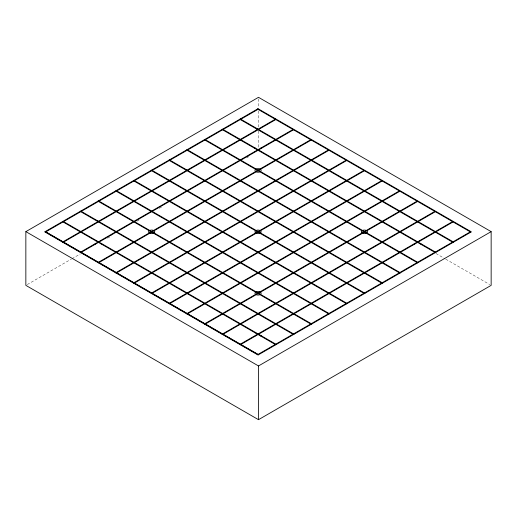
<?xml version="1.0" encoding="UTF-8"?>
<svg xmlns="http://www.w3.org/2000/svg" width="517" height="517" viewBox="0 0 517 517"><rect width="100%" height="100%" fill="white"/><g stroke="black" fill="none" stroke-linecap="round" stroke-linejoin="round"><path stroke-width="0.39" stroke-dasharray="2.58 1.94" d="M27.246 284.557L71.262 259.146M71.96 258.746L80.342 253.905M107.594 238.169L111.782 235.752M136.934 221.231L139.732 219.615M159.294 208.325L162.086 206.71M246.622 157.905L249.42 156.289M435.954 253.498L445.04 258.746M445.738 259.146L489.754 284.557M258.5 98.921L258.5 107.743M258.5 110.948L258.5 126.988M258.5 130.995L258.5 147.836"/><path stroke-width="0.78" d="M258.041 170.759L258.054 170.119M258.041 232.178L258.061 231.538M364.42 232.178L364.44 231.538M101.28 244.03L101.771 243.669M254.752 148.392L255.243 148.024M255.308 332.954L255.792 332.593M420.424 244.037L420.916 243.675M25.85 231.635L258.5 97.319L491.15 231.635L491.15 285.365L258.5 419.681L25.85 285.365L25.85 231.635L258.5 365.952L491.15 231.635M45.283 232.172L258.035 109.339M79.689 231.564L80.245 231.241M97.416 221.328L97.978 221.005M132.875 200.855L133.438 200.531M150.602 190.618L151.164 190.295M168.335 180.381L168.891 180.058M186.062 170.145L186.624 169.828M203.795 159.915L204.351 159.591M221.522 149.678L222.084 149.355M239.255 139.441L239.81 139.118M256.981 129.205L257.544 128.882M274.714 118.968L275.27 118.645M62.828 241.885L115.659 211.388M116.215 211.065L275.225 119.259M63.009 242.408L116.202 211.699M116.758 211.375L275.768 119.576M80.2 252.328L133.386 221.625M133.948 221.302L292.952 129.496M80.742 252.645L133.929 221.935M134.491 221.612L293.494 129.812M97.926 262.565L151.119 231.862M310.685 139.739L151.675 231.538L151.662 232.172L98.469 262.882M152.218 231.849L311.228 140.049M115.659 272.808L168.846 242.098M169.408 241.775L328.411 149.975M116.202 273.118L169.389 242.408M169.951 242.085L328.954 150.285M133.392 283.045L186.579 252.335M187.141 252.012L346.144 160.212M133.935 283.355L187.122 252.645M187.684 252.322L346.687 160.522M151.119 293.281L204.312 262.571M204.868 262.248L363.878 170.448M151.662 293.591L204.855 262.882M205.411 262.558L364.42 170.759M168.852 303.518L222.039 272.808M222.601 272.485L381.604 180.685M169.395 303.828L222.581 273.118M223.144 272.795L382.147 180.995M186.585 313.754L239.772 283.045M240.327 282.721L399.337 190.922M187.128 314.065L240.315 283.355M240.877 283.032L399.88 191.232M204.312 323.991L257.505 293.281M417.07 201.158L258.061 292.958L258.048 293.591L204.855 324.301M258.603 293.268L417.613 201.468M222.045 334.228L275.231 303.518M275.794 303.195L434.797 211.395M222.588 334.538L275.774 303.828M276.337 303.505L435.34 211.705M239.778 344.464L292.965 313.754M293.52 313.431L452.53 221.631M240.321 344.774L293.507 314.065M294.063 313.741L453.073 221.942M257.505 354.701L310.698 323.991M311.253 323.668L470.263 231.868M260.232 151.552L260.865 151.274M95.658 240.786L96.291 240.502M414.802 240.793L415.435 240.508M260.788 336.121L261.421 335.837M255.159 151.319L255.773 151.591M419.894 240.47L420.508 240.741M100.75 240.47L101.364 240.735M260.885 332.276L261.499 332.547M257.492 109.022L470.806 232.178M240.321 118.936L453.635 242.092M239.759 119.259L453.073 242.415M222.594 129.172L435.902 252.328M222.032 129.496L435.346 252.651M204.861 139.409L418.175 262.565M204.305 139.732L417.613 262.888M187.135 149.646L400.442 272.802M186.572 149.969L399.887 273.125M169.402 159.882L382.716 283.038M168.846 160.205L382.153 283.361M151.675 170.119L364.983 293.275M151.113 170.442L364.427 293.598M133.942 180.355L347.256 303.511M133.386 180.679L346.694 303.834M116.215 190.592L329.523 313.748M115.653 190.915L328.967 314.071M98.482 200.829L311.796 323.985M97.926 201.152L311.24 324.301M80.755 211.065L294.07 334.215M80.193 211.388L293.507 334.538M63.029 221.302L276.337 344.451M62.467 221.625L275.781 344.774M45.839 231.849L258.61 354.688M45.095 231.648L258.41 354.804M414.246 243.733L414.718 244.089M260.949 147.978L261.415 148.334M255.243 335.533L255.715 335.888M95.109 243.727L95.574 244.082M258.5 365.952L258.5 419.681M149.491 230.595L148.999 230.963A3.083 1.784 0 0 0 148.999 232.747L150.124 233.4A3.083 1.784 0 0 0 153.213 233.4L154.337 232.747A3.083 1.784 0 0 0 154.337 230.963L153.213 230.311A3.083 1.784 0 0 0 150.124 230.311L149.491 230.595M255.863 169.182L255.372 169.55A3.083 1.784 0 0 0 255.372 171.327L256.503 171.98A3.083 1.784 0 0 0 259.586 171.98L260.717 171.327A3.083 1.784 0 0 0 260.717 169.55L259.586 168.897A3.083 1.784 0 0 0 256.503 168.897L255.863 169.182M255.87 230.595L255.379 230.97A3.083 1.784 0 0 0 255.379 232.747L256.51 233.4A3.083 1.784 0 0 0 259.592 233.4L260.723 232.747A3.083 1.784 0 0 0 260.723 230.97L259.592 230.317A3.083 1.784 0 0 0 256.51 230.317L255.87 230.595M255.87 292.015L255.385 292.383A3.083 1.784 0 0 0 255.385 294.167L256.51 294.819A3.083 1.784 0 0 0 259.599 294.819L260.723 294.167A3.083 1.784 0 0 0 260.723 292.383L259.599 291.737A3.083 1.784 0 0 0 256.51 291.737L255.87 292.015M362.249 230.601L361.758 230.97A3.083 1.784 0 0 0 361.758 232.747L362.889 233.4A3.083 1.784 0 0 0 365.971 233.4L367.102 232.747A3.083 1.784 0 0 0 367.102 230.97L365.971 230.317A3.083 1.784 0 0 0 362.889 230.317L362.249 230.601M258.048 108.706L44.74 231.855L258.048 355.011L471.362 231.855L258.048 108.706"/></g></svg>
